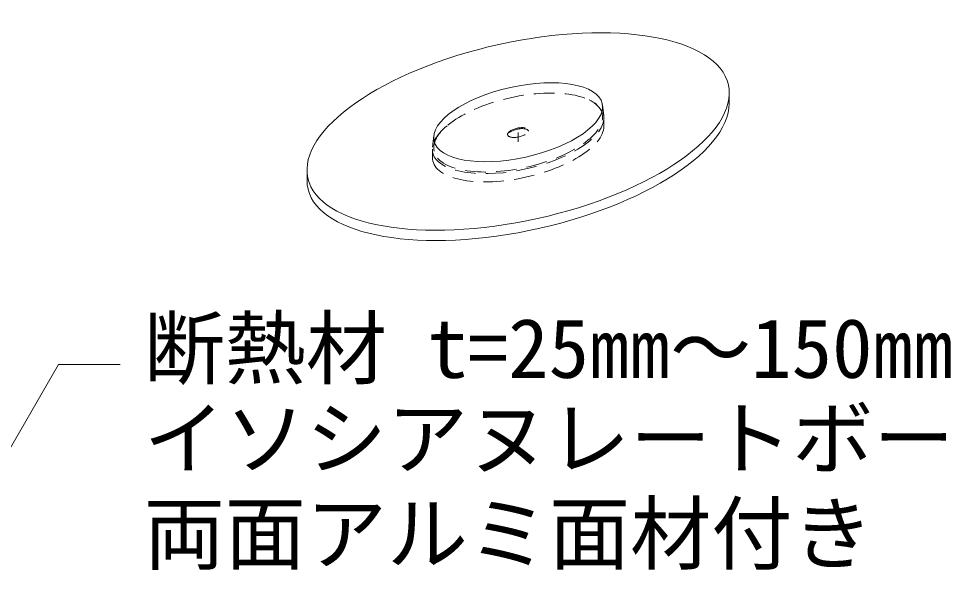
# Model space of a CAD drawing. Units: millimetres, scale not verified. Extents: x -840 to 840, y -594 to 594.
# Drawn here: x 85.1 to 267.1, y 248 to 359.7 of the extents above; entities that cross this region are included whole.
import ezdxf
from ezdxf.enums import TextEntityAlignment as Align

# ---------------------------------------------------------------- set-up
doc = ezdxf.new("R2010")
doc.units = ezdxf.units.MM
doc.header["$LTSCALE"] = 2
doc.linetypes.add('CHAIN1', pattern=[8, 5, -1, 1, -1])
doc.linetypes.add('DASHED2', pattern=[3, 2, -1])
for name, color, linetype, lineweight in [('0-0_輪郭線', 134, 'DASHED2', 9), ('0-2_文字', 5, 'Continuous', 9), ('0-B_寸法線', 7, 'Continuous', 9), ('0-D_中心線', 2, 'CHAIN1', 9), ('1-2_増張りシート', 7, 'Continuous', 9)]:
    doc.layers.add(name, color=color, linetype=linetype, lineweight=lineweight)
doc.styles.add('ＭＳ ゴシック', font='')
doc.styles.get('ＭＳ ゴシック').set_extended_font_data('MS Gothic')

msp = doc.modelspace()

# ---------------------------------------------------------------- linework, layer by layer
at = {"layer": '0-0_輪郭線'}
for p, q in [((198.733, 340.383), (198.733, 338.783)), ((165.428, 334.317), (165.428, 332.717))]:
    msp.add_line(p, q, dxfattribs=at)
for major_axis in [(-16.328, -3.62), (-2.041, -0.452)]:
    msp.add_ellipse((182.08, 337.55), major_axis=major_axis, ratio=0.414214, dxfattribs=at)
for centre, major_axis, start_param, end_param in [((182.08, 337.35), (-16.583, -3.676), 5.5951713, 9.9296477), ((182.08, 335.75), (-16.583, -3.676), 6.1916132, 9.3332058), ((182.08, 337.35), (-2.041, -0.452), 3.1634857, 6.078148)]:
    msp.add_ellipse(centre, major_axis=major_axis, ratio=0.414214, start_param=start_param, end_param=end_param, dxfattribs=at)
at = {"layer": '0-B_寸法線'}
for p, q in [((40.712, 202.196), (92.836, 292.48)), ((92.836, 292.48), (104.836, 292.48))]:
    msp.add_line(p, q, dxfattribs=at)
at = {"layer": '0-D_中心線'}
msp.add_line((182.08, 335.75), (182.08, 337.55), dxfattribs=at)
at = {"layer": '1-2_増張りシート'}
for p, q in [((223.071, 343.215), (223.071, 345.215)), ((223.071, 343.215), (223.071, 345.215)), ((141.089, 328.284), (141.089, 330.284)), ((141.089, 328.284), (141.089, 330.284))]:
    msp.add_line(p, q, dxfattribs=at)
at = {"layer": '1-2_増張りシート', "color": 134}
for p, q in [((198.451, 342.922), (198.733, 340.783)), ((165.709, 336.959), (165.428, 334.717))]:
    msp.add_line(p, q, dxfattribs=at)
at = {"layer": '1-2_増張りシート'}
msp.add_ellipse((182.08, 337.75), major_axis=(-40.819, -9.049), ratio=0.414214, dxfattribs=at)
at = {"layer": '1-2_増張りシート', "color": 134}
msp.add_ellipse((182.08, 339.55), major_axis=(-16.328, -3.62), ratio=0.414214, dxfattribs=at)
at = {"layer": '1-2_増張りシート'}
msp.add_ellipse((182.08, 335.75), major_axis=(-40.819, -9.049), ratio=0.414214, start_param=6.1916132, end_param=9.3332058, dxfattribs=at)

# ---------------------------------------------------------------- texts
at = {"layer": '0-2_文字', "color": 7, "style": 'ＭＳ ゴシック'}
for s, p in [('断熱材 t=25㎜～150㎜', (109.377, 286.421)), ('イソシアヌレートボード', (109.377, 268.921)), ('両面アルミ面材付き', (109.377, 250.421))]:
    msp.add_text(s, height=11.54, dxfattribs=at).set_placement(p, align=Align.BOTTOM_LEFT)

doc.saveas('drawing.dxf')
